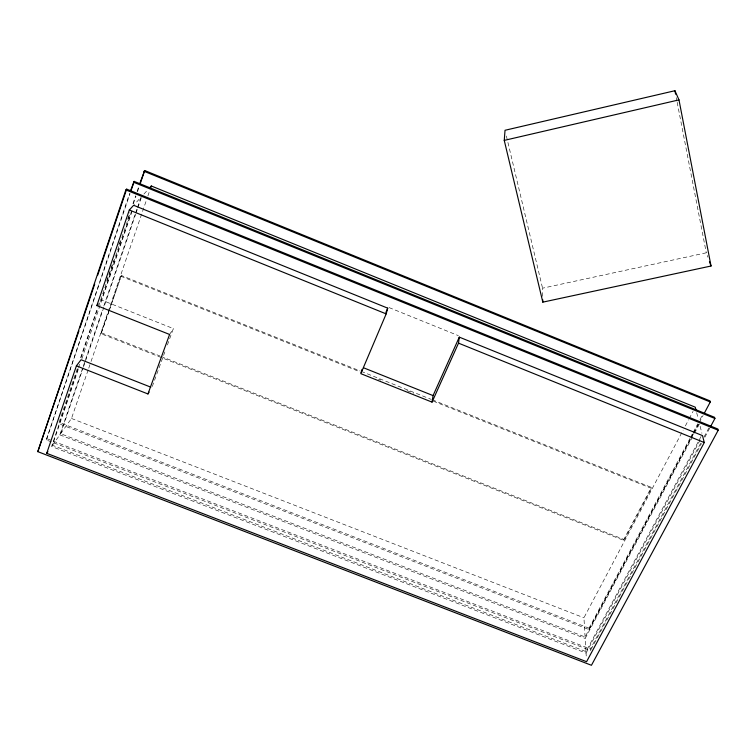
<?xml version="1.0" encoding="UTF-8"?>
<svg xmlns="http://www.w3.org/2000/svg" width="756" height="756" viewBox="0 0 756 756"><rect width="100%" height="100%" fill="white"/><g stroke="black" fill="none" stroke-linecap="round" stroke-linejoin="round"><path stroke-width="0.57" stroke-dasharray="3.78 2.83" d="M700.651 443.29L590.379 648.998L590.474 650.481L46.286 439.945L129.635 193.328M46.286 439.945L130.013 193.649M80.618 357.626L97.307 308.524M106.794 280.618L113.617 260.536M118.928 244.906L120.45 240.446M127.651 219.24L129.928 212.549M132.961 203.619L135.617 195.804M137.138 191.344L139.028 185.759M77.235 368.862L59.053 422.349L589.018 628.179L589.113 629.597L58.24 423.464M81.024 357.72L98.072 307.579M98.45 306.464L130.278 212.861M133.311 203.95L135.957 196.144M137.479 191.693L139.369 186.118M78.057 368.635L51.569 446.484L586.061 653.099L586.382 658.476M78.435 367.529L79.569 364.194M100.113 301.587L101.417 299.99L131.742 210.858M701.086 436.458L585.966 651.587L52.429 445.275L79.267 366.433M81.913 358.665L132.886 208.902M52.429 445.275L59.837 434.851L102.315 310.47M103.837 306.029L135.296 213.91M135.674 212.795L137.195 208.354M137.573 207.248L140.985 197.259L134.398 204.451M693.11 434.057L585.087 636.987L60.669 433.679L83.018 368.257M83.396 367.151L135.664 214.184M136.042 213.079L137.554 208.647M137.932 207.541L141.344 197.562M60.669 433.679L71.489 418.465L88.358 369.325M88.745 368.2L90.654 362.625M91.041 361.5L146.343 200.434M147.874 195.993L149.782 190.436M432.328 399.82L651.332 487.384L651.492 488.367L623.955 540.483L101.002 333.708L121.338 275.477L360.054 370.922M101.002 333.708L108.817 311.935M109.195 310.829L121.338 275.477M152.277 386.486L165.8 349.348M167.397 344.982L173.36 328.595L101.417 299.99M623.955 540.483L623.832 539.444L651.332 487.384M585.087 636.987L583.934 617.784L683.15 430.117M685.352 425.949L688.659 419.693M689.207 418.654L693.072 411.358M589.018 628.179L689.992 438.404M690.549 437.365L692.761 433.188M693.318 432.149L697.76 423.804M699.98 419.637L702.749 414.42M693.658 433.018L698.09 424.692M589.113 629.597L690.908 438.357M691.466 437.318L693.129 434.199M693.677 433.16L698.657 423.804M699.215 422.765L703.08 415.498M585.966 651.587L585.182 638.451L693.951 434.209M694.509 433.169L699.508 423.795L701.927 433.32M586.061 653.099L701.398 437.677M703.997 437.053L709.005 427.707M591.031 649.442L701.511 443.46M704.866 437.214L709.884 427.849M169.59 334.464L173.36 328.595M143.933 194.046L147.618 190.011M542.713 296.333L542.562 288.197L706.284 252.806L707.871 257.21M59.837 434.851L585.182 638.451M47.137 438.773L590.379 648.998M71.489 418.465L583.934 617.784M101.606 332.923L159.752 355.915M160.848 356.35L623.832 539.444M361.151 371.357L431.232 399.385M120.752 276.195L359.809 371.763M378.444 379.219L380.646 380.088M406.955 390.616L413.541 393.243M433.273 401.134L651.492 488.367M389.075 307.579L458.353 335.636M696.673 412.691L698.081 418.2M506.388 136.004L542.562 288.197M676.28 97.666L676.951 101.134M677.168 102.296L706.284 252.806"/><path stroke-width="1.13" d="M504.252 140.389L505.027 130.278L674.928 90.72L678.982 99.877L711.027 266.017L542.817 302.145L504.252 140.389L678.982 99.877M76.403 365.857L147.959 393.952L169.59 334.464L96.862 305.585L129.314 210.007L133.632 205.282L387.724 308.155L386.174 313.891L360.81 373.653L432.026 402.116L458.523 343.148L459.298 337.129L702.513 435.598L704.28 442.543L586.58 661.698L46.721 453.316L76.403 365.857L81.081 359.743L150.794 387.148M432.026 402.116L433.065 395.596L459.298 337.129M361.113 372.604L362.001 369.476M37.8 451.644L125.883 189.936L126.668 189.132L717.86 429.011L718.2 430.23L591.447 665.28L37.8 451.644L78.917 330.948M80.041 327.594L94.708 284.048M97.713 275.118L126.668 189.132M130.391 191.098L134.162 181.393L714.581 417.312L714.911 418.493L710.442 426.809M130.769 191.419L134.162 181.393M139.794 183.528L144.679 170.516L709.96 400.869L710.281 401.984L704.195 413.419M140.512 182.772L144.679 170.516M150.538 188.216L151.304 185.985L695.274 407.182L696.115 410.489M385.891 312.464L387.724 308.155M147.959 393.952L149.083 392.128M46.721 453.316L47.93 451.606M96.862 305.585L98.167 303.988M149.83 187.601L151.304 185.985M363.674 367.832L433.065 395.596M125.883 189.936L718.2 430.23M129.314 210.007L386.174 313.891M458.523 343.148L704.28 442.543M143.961 171.253L710.281 401.984M133.406 182.168L714.911 418.493M709.449 261.614L711.027 266.017M674.928 90.72L675.609 94.188M542.78 299.82L542.817 302.145"/></g></svg>
